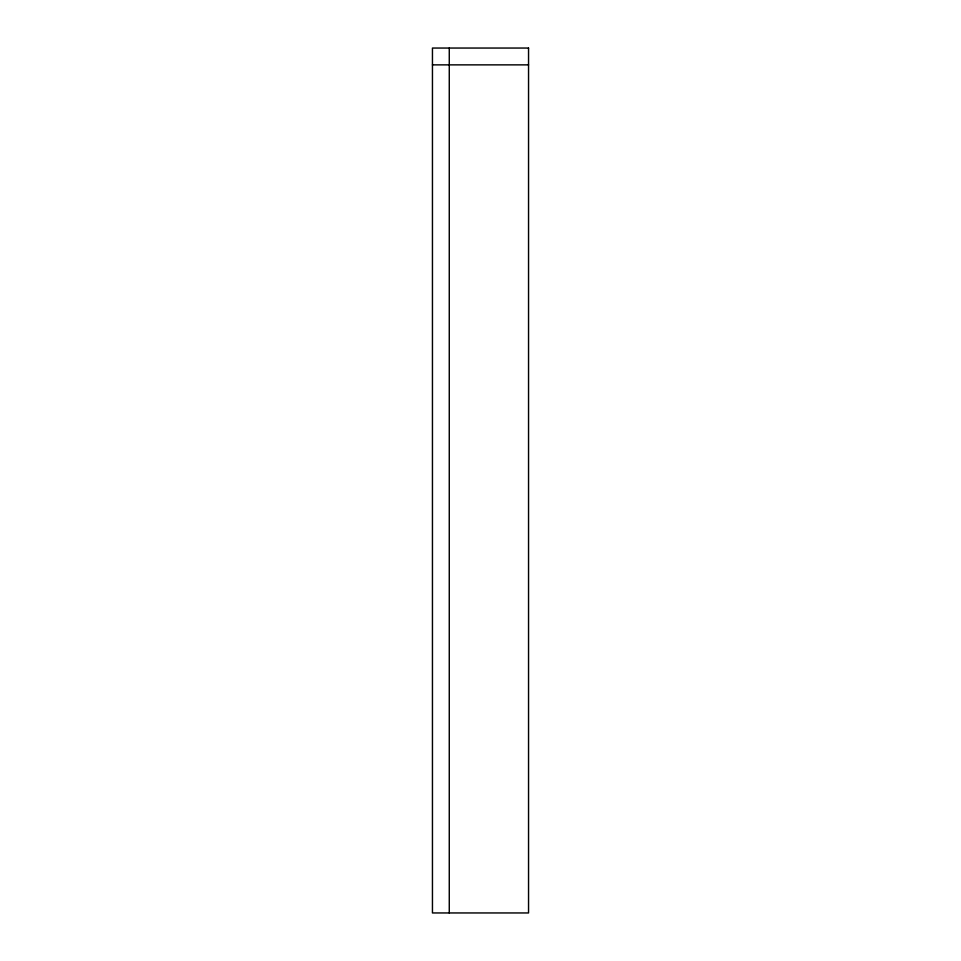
<?xml version="1.0" encoding="UTF-8"?>
<svg xmlns="http://www.w3.org/2000/svg" width="961" height="961" viewBox="0 0 961 961"><rect width="100%" height="100%" fill="white"/><g stroke="black" fill="none" stroke-linecap="round" stroke-linejoin="round"><path stroke-width="1.44" d="M432.45 64.867L528.55 64.867M449.267 48.05L449.267 912.95M528.55 48.05L432.45 48.05L432.45 912.95L528.55 912.95L528.55 48.05"/></g></svg>
